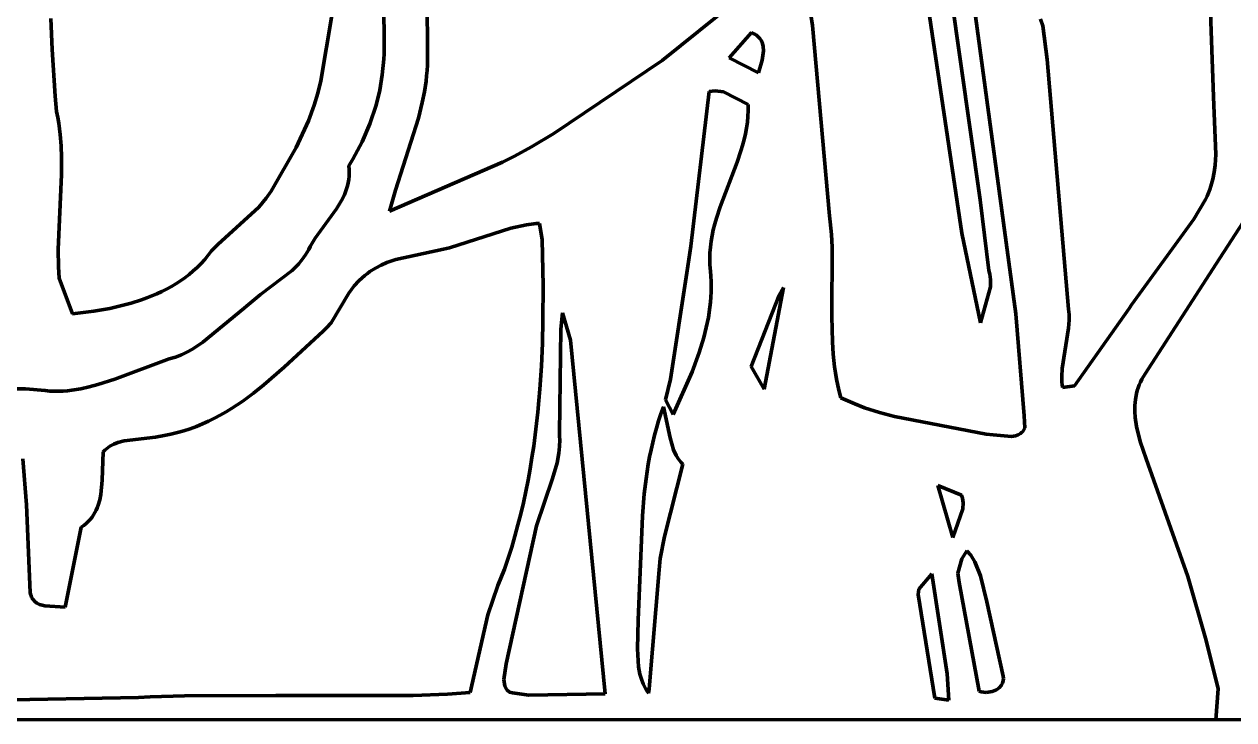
# Model space of a CAD drawing. Header units: millimetres. Extents: x 0 to 10.1, y 0 to 14.2.
# Drawn here: x 5.44 to 8.136, y 0 to 1.55 of the extents above; entities that cross this region are included whole.
import ezdxf

# ---------------------------------------------------------------- set-up
doc = ezdxf.new("R2010")
doc.units = ezdxf.units.MM
doc.layers.add('color#010101ff', color=7, linetype='CONTINUOUS', lineweight=100)
doc.layers.add('color#ffffffff', color=7, linetype='CONTINUOUS', lineweight=100)

msp = doc.modelspace()

# ---------------------------------------------------------------- linework, layer by layer
at = {"layer": 'color#010101ff'}
for p, q in [((7.5296, 1.0849), (7.3359, 2.3861)), ((7.1156, 2.085), (7.1965, 1.5477)), ((8.0906, 1.3883), (8.0754, 1.8191)), ((6.3373, 1.7637), (6.3387, 1.4716)), ((7.4965, 1.6815), (7.5707, 1.1592)), ((6.2421, 1.4847), (6.2414, 1.6165)), ((6.8614, 1.4693), (7.0247, 1.6004)), ((7.65, 0.9051), (7.5543, 1.6128)), ((6.1255, 1.5701), (6.1006, 1.4241)), ((5.5021, 1.494), (5.4993, 1.5634)), ((7.1965, 1.5477), (7.2349, 1.1235)), ((7.7047, 1.5615), (7.7105, 1.5469)), ((7.7105, 1.5469), (7.7198, 1.4714)), ((7.061, 1.5318), (7.0109, 1.4752)), ((7.0649, 1.53), (7.061, 1.5318)), ((7.0685, 1.528), (7.0649, 1.53)), ((7.0717, 1.5258), (7.0685, 1.528)), ((7.0745, 1.5235), (7.0717, 1.5258)), ((7.0771, 1.5211), (7.0745, 1.5235)), ((7.0793, 1.5185), (7.0771, 1.5211)), ((7.0829, 1.5131), (7.0793, 1.5185)), ((7.0854, 1.5072), (7.0829, 1.5131)), ((5.504, 1.4594), (5.5021, 1.494)), ((6.2411, 1.4727), (6.2421, 1.4847)), ((7.0848, 1.47), (7.0876, 1.491)), ((7.0869, 1.5009), (7.0854, 1.5072)), ((7.0876, 1.491), (7.0869, 1.5009)), ((5.5063, 1.4247), (5.504, 1.4594)), ((6.2378, 1.4379), (6.2411, 1.4727)), ((6.3384, 1.4594), (6.3377, 1.4473)), ((6.3387, 1.4716), (6.3384, 1.4594)), ((6.6204, 1.3067), (6.8614, 1.4693)), ((7.0109, 1.4752), (7.0766, 1.4421)), ((7.0766, 1.4421), (7.0848, 1.47)), ((7.7198, 1.4714), (7.7676, 0.9153)), ((6.2321, 1.4035), (6.2378, 1.4379)), ((6.3367, 1.4353), (6.3354, 1.4233)), ((6.3377, 1.4473), (6.3367, 1.4353)), ((5.5089, 1.3901), (5.5063, 1.4247)), ((6.1006, 1.4241), (6.0944, 1.3967)), ((6.2239, 1.3696), (6.2321, 1.4035)), ((6.3354, 1.4233), (6.3317, 1.3996)), ((5.5119, 1.3555), (5.5089, 1.3901)), ((6.0944, 1.3967), (6.0864, 1.3699)), ((6.327, 1.3761), (6.3183, 1.3411)), ((6.3317, 1.3996), (6.327, 1.3761)), ((6.9664, 1.4002), (6.9257, 1.0554)), ((6.9797, 1.4017), (6.9664, 1.4002)), ((6.9988, 1.3995), (6.9797, 1.4017)), ((7.0533, 1.3714), (6.9988, 1.3995)), ((8.0962, 1.2602), (8.0906, 1.3883)), ((5.5145, 1.3428), (5.5119, 1.3555)), ((6.0864, 1.3699), (6.0736, 1.3349)), ((6.2103, 1.3282), (6.2239, 1.3696)), ((7.0529, 1.3449), (7.0534, 1.3581)), ((7.0534, 1.3581), (7.0533, 1.3714)), ((5.5167, 1.3301), (5.5145, 1.3428)), ((5.5185, 1.3174), (5.5167, 1.3301)), ((6.0736, 1.3349), (6.0461, 1.2757)), ((6.1931, 1.288), (6.2103, 1.3282)), ((6.3183, 1.3411), (6.267, 1.1804)), ((7.0497, 1.3188), (7.0516, 1.3318)), ((7.0516, 1.3318), (7.0529, 1.3449)), ((5.52, 1.3046), (5.5185, 1.3174)), ((5.5221, 1.2791), (5.52, 1.3046)), ((6.5706, 1.2768), (6.6204, 1.3067)), ((7.0444, 1.2931), (7.0473, 1.3059)), ((7.0473, 1.3059), (7.0497, 1.3188)), ((5.523, 1.2536), (5.5221, 1.2791)), ((6.0461, 1.2757), (5.9901, 1.1786)), ((6.1726, 1.2495), (6.1931, 1.288)), ((6.5323, 1.256), (6.5706, 1.2768)), ((7.0288, 1.2427), (7.0373, 1.2678)), ((7.0373, 1.2678), (7.041, 1.2804)), ((7.041, 1.2804), (7.0444, 1.2931)), ((5.5229, 1.2152), (5.523, 1.2536)), ((6.1634, 1.2346), (6.1726, 1.2495)), ((6.2543, 1.134), (6.5062, 1.243)), ((6.5062, 1.243), (6.5323, 1.256)), ((6.9909, 1.143), (7.0288, 1.2427)), ((8.0945, 1.2363), (8.0962, 1.2602)), ((5.5157, 1.0484), (5.5229, 1.2152)), ((6.1641, 1.2267), (6.1634, 1.2346)), ((6.164, 1.2115), (6.1643, 1.219)), ((6.1643, 1.219), (6.1641, 1.2267)), ((8.0892, 1.205), (8.0923, 1.2206)), ((8.0923, 1.2206), (8.0945, 1.2363)), ((6.1584, 1.1833), (6.1604, 1.1901)), ((6.1604, 1.1901), (6.162, 1.1971)), ((6.162, 1.1971), (6.1632, 1.2042)), ((6.1632, 1.2042), (6.164, 1.2115)), ((8.0824, 1.1821), (8.0849, 1.1897)), ((8.0849, 1.1897), (8.0892, 1.205)), ((5.9791, 1.1623), (5.9624, 1.1424)), ((5.9901, 1.1786), (5.9791, 1.1623)), ((6.1471, 1.1573), (6.1533, 1.1701)), ((6.1533, 1.1701), (6.156, 1.1766)), ((6.156, 1.1766), (6.1584, 1.1833)), ((6.267, 1.1804), (6.2543, 1.134)), ((8.0467, 1.1156), (8.0727, 1.1597)), ((8.0727, 1.1597), (8.0763, 1.1671)), ((8.0763, 1.1671), (8.0795, 1.1745)), ((8.0795, 1.1745), (8.0824, 1.1821)), ((5.9624, 1.1424), (5.871, 1.0591)), ((6.0886, 1.0735), (6.1359, 1.1388)), ((6.1359, 1.1388), (6.1471, 1.1573)), ((6.9826, 1.1178), (6.9909, 1.143)), ((7.5707, 1.1592), (7.5902, 1.0017)), ((6.5808, 1.106), (6.5594, 1.1033)), ((6.588, 1.1065), (6.5808, 1.106)), ((6.594, 1.07), (6.588, 1.1065)), ((6.979, 1.1052), (6.9826, 1.1178)), ((7.2349, 1.1235), (7.2366, 1.1096)), ((7.2366, 1.1096), (7.239, 1.0817)), ((7.9082, 0.9252), (8.0467, 1.1156)), ((8.1647, 1.1216), (8.0968, 1.016)), ((6.5245, 1.0956), (6.3879, 1.0523)), ((6.5594, 1.1033), (6.5245, 1.0956)), ((6.9708, 1.0667), (6.973, 1.0796)), ((6.973, 1.0796), (6.9758, 1.0924)), ((6.9758, 1.0924), (6.979, 1.1052)), ((7.239, 1.0817), (7.2404, 1.0536)), ((7.5712, 0.8851), (7.5296, 1.0849)), ((5.871, 1.0591), (5.8575, 1.0451)), ((6.0739, 1.0486), (6.0773, 1.055)), ((6.0773, 1.055), (6.0886, 1.0735)), ((6.3879, 1.0523), (6.374, 1.0491)), ((6.5963, 0.9678), (6.594, 1.07)), ((6.9257, 1.0554), (6.9166, 0.9963)), ((6.9682, 1.0405), (6.9692, 1.0536)), ((6.9692, 1.0536), (6.9708, 1.0667)), ((7.2404, 1.0536), (7.2401, 0.8987)), ((5.5162, 1.0099), (5.5157, 1.0484)), ((5.8422, 1.0259), (5.834, 1.0169)), ((5.8501, 1.0353), (5.8422, 1.0259)), ((5.8575, 1.0451), (5.8501, 1.0353)), ((6.0508, 1.0153), (6.0594, 1.0256)), ((6.0594, 1.0256), (6.0671, 1.0367)), ((6.0671, 1.0367), (6.0706, 1.0425)), ((6.0706, 1.0425), (6.0739, 1.0486)), ((6.2683, 1.0262), (6.2481, 1.0191)), ((6.374, 1.0491), (6.2683, 1.0262)), ((6.9679, 1.0272), (6.9682, 1.0405)), ((6.9683, 1.0138), (6.9679, 1.0272)), ((5.5178, 0.9843), (5.5162, 1.0099)), ((5.8166, 1.0004), (5.8074, 0.9927)), ((5.8255, 1.0084), (5.8166, 1.0004)), ((5.834, 1.0169), (5.8255, 1.0084)), ((5.9666, 0.9478), (6.0367, 1.0011)), ((6.0367, 1.0011), (6.0508, 1.0153)), ((6.2105, 0.9991), (6.2046, 0.9948)), ((6.2225, 1.0068), (6.2105, 0.9991)), ((6.2351, 1.0134), (6.2225, 1.0068)), ((6.2481, 1.0191), (6.2351, 1.0134)), ((6.9696, 1.0003), (6.9683, 1.0138)), ((6.9705, 0.9886), (6.9696, 1.0003)), ((7.5902, 1.0017), (7.5923, 0.9935)), ((8.0968, 1.016), (7.9382, 0.7714)), ((5.5473, 0.9051), (5.5178, 0.9843)), ((5.778, 0.972), (5.7677, 0.9659)), ((5.788, 0.9785), (5.778, 0.972)), ((5.7978, 0.9854), (5.788, 0.9785)), ((5.8074, 0.9927), (5.7978, 0.9854)), ((6.1856, 0.9785), (6.1752, 0.9672)), ((6.1934, 0.9853), (6.1856, 0.9785)), ((6.1989, 0.9902), (6.1934, 0.9853)), ((6.2046, 0.9948), (6.1989, 0.9902)), ((6.9166, 0.9963), (6.8807, 0.7595)), ((6.971, 0.9769), (6.9705, 0.9886)), ((6.9712, 0.9653), (6.971, 0.9769)), ((7.5923, 0.9935), (7.5939, 0.9811)), ((7.5939, 0.9811), (7.5935, 0.9648)), ((5.7243, 0.9448), (5.713, 0.9403)), ((5.7354, 0.9495), (5.7243, 0.9448)), ((5.7463, 0.9546), (5.7354, 0.9495)), ((5.7571, 0.9601), (5.7463, 0.9546)), ((5.7677, 0.9659), (5.7571, 0.9601)), ((5.9352, 0.9222), (5.9666, 0.9478)), ((6.1635, 0.9506), (6.1239, 0.8849)), ((6.1752, 0.9672), (6.1635, 0.9506)), ((6.5961, 0.8908), (6.5963, 0.9678)), ((6.9703, 0.9422), (6.9709, 0.9537)), ((6.9709, 0.9537), (6.9712, 0.9653)), ((7.1226, 0.9461), (7.0605, 0.7873)), ((7.0894, 0.7371), (7.1319, 0.9635)), ((7.1319, 0.9635), (7.1226, 0.9461)), ((7.5935, 0.9648), (7.5712, 0.8851)), ((5.6307, 0.917), (5.5948, 0.9108)), ((5.6546, 0.9224), (5.6307, 0.917)), ((5.6782, 0.9287), (5.6546, 0.9224)), ((5.7015, 0.9361), (5.6782, 0.9287)), ((5.713, 0.9403), (5.7015, 0.9361)), ((5.838, 0.8415), (5.9303, 0.9176)), ((5.9303, 0.9176), (5.9352, 0.9222)), ((6.9648, 0.8967), (6.9682, 0.9194)), ((6.9682, 0.9194), (6.9694, 0.9308)), ((6.9694, 0.9308), (6.9703, 0.9422)), ((7.7807, 0.7444), (7.9024, 0.9168)), ((7.9024, 0.9168), (7.9082, 0.9252)), ((5.5591, 0.9063), (5.5473, 0.9051)), ((5.5948, 0.9108), (5.5591, 0.9063)), ((6.5948, 0.8395), (6.5961, 0.8908)), ((6.6394, 0.9074), (6.636, 0.8705)), ((6.6572, 0.8462), (6.6394, 0.9074)), ((6.9602, 0.8743), (6.9648, 0.8967)), ((7.2401, 0.8987), (7.2414, 0.8426)), ((7.6687, 0.6772), (7.65, 0.9051)), ((7.7676, 0.9153), (7.7688, 0.9031)), ((7.7689, 0.891), (7.7677, 0.8729)), ((7.7688, 0.9031), (7.7689, 0.891)), ((6.1064, 0.8663), (6.0192, 0.7858)), ((6.1139, 0.8734), (6.1064, 0.8663)), ((6.1239, 0.8849), (6.1139, 0.8734)), ((6.636, 0.8705), (6.6327, 0.639)), ((6.9546, 0.852), (6.9602, 0.8743)), ((7.7677, 0.8729), (7.7531, 0.7831)), ((5.8148, 0.826), (5.838, 0.8415)), ((6.5926, 0.7883), (6.5948, 0.8395)), ((6.735, 0.0579), (6.6572, 0.8462)), ((6.9445, 0.819), (6.9546, 0.852)), ((7.2414, 0.8426), (7.2432, 0.8146)), ((5.7769, 0.8082), (5.79, 0.8133)), ((5.79, 0.8133), (5.8026, 0.8192)), ((5.8026, 0.8192), (5.8148, 0.826)), ((6.9286, 0.7756), (6.9445, 0.819)), ((7.2432, 0.8146), (7.2461, 0.7868)), ((5.6417, 0.7596), (5.7631, 0.8042)), ((5.7631, 0.8042), (5.7769, 0.8082)), ((6.0192, 0.7858), (5.9739, 0.7466)), ((6.5893, 0.7371), (6.5926, 0.7883)), ((7.0605, 0.7873), (7.0894, 0.7371)), ((7.2461, 0.7868), (7.2481, 0.773)), ((7.7531, 0.7831), (7.7523, 0.765)), ((5.6039, 0.7471), (5.6417, 0.7596)), ((6.8807, 0.7595), (6.8692, 0.713)), ((6.8864, 0.6808), (6.9286, 0.7756)), ((7.2481, 0.773), (7.2504, 0.7592)), ((7.2504, 0.7592), (7.2531, 0.7454)), ((7.7523, 0.765), (7.7528, 0.7529)), ((7.9309, 0.7592), (7.9279, 0.7529)), ((7.9344, 0.7653), (7.9309, 0.7592)), ((7.9382, 0.7714), (7.9344, 0.7653)), ((5.3051, 0.7383), (5.4428, 0.7375)), ((5.4428, 0.7375), (5.4865, 0.7337)), ((5.4865, 0.7337), (5.4966, 0.7328)), ((5.4966, 0.7328), (5.5066, 0.7323)), ((5.5066, 0.7323), (5.5166, 0.7323)), ((5.5166, 0.7323), (5.5265, 0.7327)), ((5.5265, 0.7327), (5.5364, 0.7334)), ((5.5364, 0.7334), (5.5462, 0.7345)), ((5.5462, 0.7345), (5.5656, 0.7376)), ((5.5656, 0.7376), (5.5848, 0.7419)), ((5.5848, 0.7419), (5.6039, 0.7471)), ((5.9506, 0.728), (5.9267, 0.7104)), ((5.9739, 0.7466), (5.9506, 0.728)), ((6.5872, 0.7115), (6.5893, 0.7371)), ((7.2531, 0.7454), (7.2562, 0.7317)), ((7.2562, 0.7317), (7.2598, 0.718)), ((7.7528, 0.7529), (7.7544, 0.7407)), ((7.7544, 0.7407), (7.7807, 0.7444)), ((7.9208, 0.7338), (7.9192, 0.7273)), ((7.9228, 0.7402), (7.9208, 0.7338)), ((7.9252, 0.7466), (7.9228, 0.7402)), ((7.9279, 0.7529), (7.9252, 0.7466)), ((5.9145, 0.7021), (5.9021, 0.694)), ((5.9267, 0.7104), (5.9145, 0.7021)), ((6.5847, 0.686), (6.5872, 0.7115)), ((6.8692, 0.713), (6.8864, 0.6808)), ((7.2598, 0.718), (7.2703, 0.713)), ((7.2703, 0.713), (7.2915, 0.7039)), ((7.2915, 0.7039), (7.3131, 0.6957)), ((7.9167, 0.7141), (7.9155, 0.7008)), ((7.9192, 0.7273), (7.9167, 0.7141)), ((5.8768, 0.6789), (5.8639, 0.672)), ((5.8896, 0.6863), (5.8768, 0.6789)), ((5.9021, 0.694), (5.8896, 0.6863)), ((6.582, 0.6605), (6.5847, 0.686)), ((6.8591, 0.6821), (6.8539, 0.6662)), ((6.8648, 0.6979), (6.8591, 0.6821)), ((6.8795, 0.6287), (6.8648, 0.6979)), ((7.3131, 0.6957), (7.346, 0.6851)), ((7.346, 0.6851), (7.3794, 0.6761)), ((7.3794, 0.6761), (7.5841, 0.6368)), ((7.6705, 0.6509), (7.6687, 0.6772)), ((7.9155, 0.7008), (7.9153, 0.6873)), ((7.9153, 0.6873), (7.9161, 0.6738)), ((5.8098, 0.6487), (5.7957, 0.6441)), ((5.8237, 0.6538), (5.8098, 0.6487)), ((5.8373, 0.6594), (5.8237, 0.6538)), ((5.8507, 0.6655), (5.8373, 0.6594)), ((5.8639, 0.672), (5.8507, 0.6655)), ((6.5789, 0.6351), (6.582, 0.6605)), ((6.8491, 0.6503), (6.8447, 0.6343)), ((6.8539, 0.6662), (6.8491, 0.6503)), ((7.6669, 0.6448), (7.6688, 0.6477)), ((7.6688, 0.6477), (7.6705, 0.6509)), ((7.9161, 0.6738), (7.9189, 0.6535)), ((7.9189, 0.6535), (7.9269, 0.62)), ((5.6623, 0.6219), (5.6482, 0.6181)), ((5.7326, 0.6298), (5.6623, 0.6219)), ((5.7516, 0.6339), (5.7326, 0.6298)), ((5.7666, 0.6367), (5.7516, 0.6339)), ((5.7813, 0.6401), (5.7666, 0.6367)), ((5.7957, 0.6441), (5.7813, 0.6401)), ((6.5754, 0.6097), (6.5789, 0.6351)), ((6.6327, 0.639), (6.6332, 0.6315)), ((6.6335, 0.624), (6.6331, 0.6092)), ((6.6332, 0.6315), (6.6335, 0.624)), ((6.8447, 0.6343), (6.8407, 0.6182)), ((6.8872, 0.6019), (6.8795, 0.6287)), ((7.5841, 0.6368), (7.5995, 0.6348)), ((7.5995, 0.6348), (7.6401, 0.6311)), ((7.6401, 0.6311), (7.6494, 0.6328)), ((7.6494, 0.6328), (7.6551, 0.6349)), ((7.6551, 0.6349), (7.6603, 0.638)), ((7.6603, 0.638), (7.6627, 0.64)), ((7.6627, 0.64), (7.6649, 0.6422)), ((7.6649, 0.6422), (7.6669, 0.6448)), ((5.6158, 0.5973), (5.6134, 0.534)), ((5.6193, 0.601), (5.6158, 0.5973)), ((5.623, 0.6043), (5.6193, 0.601)), ((5.6269, 0.6073), (5.623, 0.6043)), ((5.6309, 0.61), (5.6269, 0.6073)), ((5.6393, 0.6145), (5.6309, 0.61)), ((5.6482, 0.6181), (5.6393, 0.6145)), ((6.5716, 0.5844), (6.5754, 0.6097)), ((6.6316, 0.5946), (6.6276, 0.573)), ((6.6331, 0.6092), (6.6316, 0.5946)), ((6.8371, 0.602), (6.8338, 0.5858)), ((6.8407, 0.6182), (6.8371, 0.602)), ((6.8932, 0.5892), (6.8872, 0.6019)), ((7.9269, 0.62), (7.9404, 0.5814)), ((5.4446, 0.4793), (5.4366, 0.5818)), ((6.5674, 0.5592), (6.5716, 0.5844)), ((6.6276, 0.573), (6.6176, 0.5376)), ((6.8308, 0.5696), (6.8258, 0.5369)), ((6.8338, 0.5858), (6.8308, 0.5696)), ((6.8667, 0.4085), (6.9077, 0.5697)), ((6.8982, 0.5811), (6.8932, 0.5892)), ((6.9042, 0.5734), (6.8982, 0.5811)), ((6.9077, 0.5697), (6.9042, 0.5734)), ((7.9404, 0.5814), (8.0333, 0.3194)), ((6.5628, 0.534), (6.5674, 0.5592)), ((5.6134, 0.534), (5.6105, 0.5023)), ((6.5578, 0.5089), (6.5628, 0.534)), ((6.6176, 0.5376), (6.582, 0.4326)), ((6.8258, 0.5369), (6.8218, 0.504)), ((7.4765, 0.5219), (7.5093, 0.4063)), ((7.5289, 0.5005), (7.4765, 0.5219)), ((5.6082, 0.4901), (5.6048, 0.4784)), ((5.6105, 0.5023), (5.6082, 0.4901)), ((6.5524, 0.4839), (6.5578, 0.5089)), ((6.8218, 0.504), (6.8176, 0.4544)), ((7.531, 0.4938), (7.5289, 0.5005)), ((7.5327, 0.4837), (7.531, 0.4938)), ((5.4532, 0.2839), (5.4446, 0.4793)), ((5.5975, 0.4617), (5.5944, 0.4565)), ((5.6003, 0.4671), (5.5975, 0.4617)), ((5.6027, 0.4727), (5.6003, 0.4671)), ((5.6048, 0.4784), (5.6027, 0.4727)), ((6.5403, 0.4342), (6.5466, 0.459)), ((6.5466, 0.459), (6.5524, 0.4839)), ((7.5093, 0.4063), (7.5322, 0.4704)), ((7.5322, 0.4704), (7.5327, 0.4837)), ((5.5725, 0.4334), (5.5667, 0.4294)), ((5.5778, 0.4376), (5.5725, 0.4334)), ((5.5826, 0.442), (5.5778, 0.4376)), ((5.587, 0.4466), (5.5826, 0.442)), ((5.5909, 0.4515), (5.587, 0.4466)), ((5.5944, 0.4565), (5.5909, 0.4515)), ((6.582, 0.4326), (6.5141, 0.1247)), ((6.5335, 0.4095), (6.5403, 0.4342)), ((6.8176, 0.4544), (6.8084, 0.222)), ((5.5667, 0.4294), (5.5312, 0.2509)), ((6.5263, 0.3849), (6.5335, 0.4095)), ((6.8576, 0.3595), (6.8667, 0.4085)), ((6.5186, 0.3605), (6.5263, 0.3849)), ((6.5104, 0.3361), (6.5186, 0.3605)), ((6.8552, 0.3346), (6.8576, 0.3595)), ((7.5295, 0.3587), (7.5207, 0.3268)), ((7.541, 0.3763), (7.5295, 0.3587)), ((7.5497, 0.3666), (7.541, 0.3763)), ((7.559, 0.3524), (7.5497, 0.3666)), ((7.5716, 0.3212), (7.559, 0.3524)), ((6.4951, 0.2996), (6.5104, 0.3361)), ((6.8329, 0.0691), (6.8552, 0.3346)), ((7.4626, 0.3252), (7.4337, 0.2914)), ((7.4971, 0.1027), (7.4626, 0.3252)), ((7.5207, 0.3268), (7.5235, 0.3058)), ((6.4735, 0.2339), (6.4951, 0.2996)), ((7.5235, 0.3058), (7.5682, 0.0636)), ((7.5854, 0.2631), (7.5716, 0.3212)), ((8.0333, 0.3194), (8.0746, 0.177)), ((5.454, 0.2801), (5.4532, 0.2839)), ((5.455, 0.2766), (5.454, 0.2801)), ((5.4563, 0.2735), (5.455, 0.2766)), ((5.4578, 0.2706), (5.4563, 0.2735)), ((5.4595, 0.268), (5.4578, 0.2706)), ((7.4337, 0.2914), (7.4326, 0.2794)), ((7.4326, 0.2794), (7.4694, 0.0485)), ((5.4635, 0.2635), (5.4595, 0.268)), ((5.4682, 0.2599), (5.4635, 0.2635)), ((5.4735, 0.2572), (5.4682, 0.2599)), ((5.4855, 0.2537), (5.4735, 0.2572)), ((5.5312, 0.2509), (5.4855, 0.2537)), ((7.6216, 0.0975), (7.5854, 0.2631)), ((6.434, 0.0605), (6.4735, 0.2339)), ((6.8084, 0.222), (6.807, 0.1585)), ((8.0746, 0.177), (8.1008, 0.0689)), ((6.807, 0.1585), (6.809, 0.1181)), ((6.5141, 0.1247), (6.5088, 0.0902)), ((6.809, 0.1181), (6.8122, 0.1014)), ((6.5088, 0.0902), (6.5112, 0.0749)), ((6.8122, 0.1014), (6.8154, 0.0905)), ((6.8154, 0.0905), (6.8195, 0.0799)), ((7.5005, 0.044), (7.4971, 0.1027)), ((7.618, 0.0773), (7.6204, 0.0816)), ((7.6204, 0.0816), (7.6218, 0.0865)), ((7.6223, 0.0918), (7.6216, 0.0975)), ((7.6218, 0.0865), (7.6223, 0.0918)), ((5.7967, 0.0535), (6.0008, 0.054)), ((6.0008, 0.054), (6.3068, 0.0544)), ((6.3068, 0.0544), (6.3832, 0.0574)), ((6.3832, 0.0574), (6.434, 0.0605)), ((6.5112, 0.0749), (6.5158, 0.0669)), ((6.5158, 0.0669), (6.5212, 0.0615)), ((6.5212, 0.0615), (6.5284, 0.06)), ((6.5284, 0.06), (6.5649, 0.0549)), ((6.5649, 0.0549), (6.735, 0.0579)), ((6.8195, 0.0799), (6.8248, 0.0696)), ((6.8248, 0.0696), (6.8279, 0.0646)), ((6.8279, 0.0646), (6.8313, 0.0597)), ((6.8313, 0.0597), (6.8329, 0.0691)), ((7.5682, 0.0636), (7.573, 0.0621)), ((7.573, 0.0621), (7.5836, 0.0609)), ((7.5836, 0.0609), (7.597, 0.0629)), ((7.597, 0.0629), (7.6069, 0.0671)), ((7.6069, 0.0671), (7.6131, 0.0716)), ((7.6131, 0.0716), (7.618, 0.0773)), ((8.1008, 0.0689), (8.0956, 0)), ((4.9993, 0.0366), (5.6948, 0.0498)), ((5.6948, 0.0498), (5.7203, 0.051)), ((5.7203, 0.051), (5.7967, 0.0535)), ((7.4694, 0.0485), (7.5005, 0.044)), ((8.0956, 0), (2.7683, 0))]:
    msp.add_line(p, q, dxfattribs=at)
at = {"layer": 'color#ffffffff'}
for p, q in [((7.3359, 2.3861), (7.5296, 1.0849)), ((7.1965, 1.5477), (7.1156, 2.085)), ((8.0754, 1.8191), (8.0906, 1.3883)), ((6.3387, 1.4716), (6.3373, 1.7637)), ((7.5707, 1.1592), (7.4965, 1.6815)), ((6.2414, 1.6165), (6.2421, 1.4847)), ((7.0247, 1.6004), (6.8614, 1.4693)), ((7.5543, 1.6128), (7.65, 0.9051)), ((6.1006, 1.4241), (6.1255, 1.5701)), ((5.4993, 1.5634), (5.5021, 1.494)), ((7.2349, 1.1235), (7.1965, 1.5477)), ((7.7105, 1.5469), (7.7047, 1.5615)), ((7.7198, 1.4714), (7.7105, 1.5469)), ((7.0109, 1.4752), (7.061, 1.5318)), ((7.061, 1.5318), (7.0649, 1.53)), ((7.0649, 1.53), (7.0685, 1.528)), ((7.0685, 1.528), (7.0717, 1.5258)), ((7.0717, 1.5258), (7.0745, 1.5235)), ((7.0745, 1.5235), (7.0771, 1.5211)), ((7.0771, 1.5211), (7.0793, 1.5185)), ((7.0793, 1.5185), (7.0829, 1.5131)), ((7.0829, 1.5131), (7.0854, 1.5072)), ((5.5021, 1.494), (5.504, 1.4594)), ((6.2421, 1.4847), (6.2411, 1.4727)), ((7.0876, 1.491), (7.0848, 1.47)), ((7.0854, 1.5072), (7.0869, 1.5009)), ((7.0869, 1.5009), (7.0876, 1.491)), ((5.504, 1.4594), (5.5063, 1.4247)), ((6.2411, 1.4727), (6.2378, 1.4379)), ((6.3377, 1.4473), (6.3384, 1.4594)), ((6.3384, 1.4594), (6.3387, 1.4716)), ((6.8614, 1.4693), (6.6204, 1.3067)), ((7.0766, 1.4421), (7.0109, 1.4752)), ((7.0848, 1.47), (7.0766, 1.4421)), ((7.7676, 0.9153), (7.7198, 1.4714)), ((6.2378, 1.4379), (6.2321, 1.4035)), ((6.3354, 1.4233), (6.3367, 1.4353)), ((6.3367, 1.4353), (6.3377, 1.4473)), ((5.5063, 1.4247), (5.5089, 1.3901)), ((6.0944, 1.3967), (6.1006, 1.4241)), ((6.2321, 1.4035), (6.2239, 1.3696)), ((6.3317, 1.3996), (6.3354, 1.4233)), ((5.5089, 1.3901), (5.5119, 1.3555)), ((6.0864, 1.3699), (6.0944, 1.3967)), ((6.3183, 1.3411), (6.327, 1.3761)), ((6.327, 1.3761), (6.3317, 1.3996)), ((6.9257, 1.0554), (6.9664, 1.4002)), ((6.9664, 1.4002), (6.9797, 1.4017)), ((6.9797, 1.4017), (6.9988, 1.3995)), ((6.9988, 1.3995), (7.0533, 1.3714)), ((8.0906, 1.3883), (8.0962, 1.2602)), ((5.5119, 1.3555), (5.5145, 1.3428)), ((6.0736, 1.3349), (6.0864, 1.3699)), ((6.2239, 1.3696), (6.2103, 1.3282)), ((7.0534, 1.3581), (7.0529, 1.3449)), ((7.0533, 1.3714), (7.0534, 1.3581)), ((5.5145, 1.3428), (5.5167, 1.3301)), ((5.5167, 1.3301), (5.5185, 1.3174)), ((6.0461, 1.2757), (6.0736, 1.3349)), ((6.2103, 1.3282), (6.1931, 1.288)), ((6.267, 1.1804), (6.3183, 1.3411)), ((7.0516, 1.3318), (7.0497, 1.3188)), ((7.0529, 1.3449), (7.0516, 1.3318)), ((5.5185, 1.3174), (5.52, 1.3046)), ((5.52, 1.3046), (5.5221, 1.2791)), ((6.6204, 1.3067), (6.5706, 1.2768)), ((7.0473, 1.3059), (7.0444, 1.2931)), ((7.0497, 1.3188), (7.0473, 1.3059)), ((5.5221, 1.2791), (5.523, 1.2536)), ((5.9901, 1.1786), (6.0461, 1.2757)), ((6.1931, 1.288), (6.1726, 1.2495)), ((6.5706, 1.2768), (6.5323, 1.256)), ((7.0373, 1.2678), (7.0288, 1.2427)), ((7.041, 1.2804), (7.0373, 1.2678)), ((7.0444, 1.2931), (7.041, 1.2804)), ((5.523, 1.2536), (5.5229, 1.2152)), ((6.1726, 1.2495), (6.1634, 1.2346)), ((6.5062, 1.243), (6.2543, 1.134)), ((6.5323, 1.256), (6.5062, 1.243)), ((7.0288, 1.2427), (6.9909, 1.143)), ((8.0962, 1.2602), (8.0945, 1.2363)), ((5.5229, 1.2152), (5.5157, 1.0484)), ((6.1634, 1.2346), (6.1641, 1.2267)), ((6.1643, 1.219), (6.164, 1.2115)), ((6.1641, 1.2267), (6.1643, 1.219)), ((8.0923, 1.2206), (8.0892, 1.205)), ((8.0945, 1.2363), (8.0923, 1.2206)), ((6.1604, 1.1901), (6.1584, 1.1833)), ((6.162, 1.1971), (6.1604, 1.1901)), ((6.1632, 1.2042), (6.162, 1.1971)), ((6.164, 1.2115), (6.1632, 1.2042)), ((8.0849, 1.1897), (8.0824, 1.1821)), ((8.0892, 1.205), (8.0849, 1.1897)), ((5.9624, 1.1424), (5.9791, 1.1623)), ((5.9791, 1.1623), (5.9901, 1.1786)), ((6.1533, 1.1701), (6.1471, 1.1573)), ((6.156, 1.1766), (6.1533, 1.1701)), ((6.1584, 1.1833), (6.156, 1.1766)), ((6.2543, 1.134), (6.267, 1.1804)), ((8.0727, 1.1597), (8.0467, 1.1156)), ((8.0763, 1.1671), (8.0727, 1.1597)), ((8.0795, 1.1745), (8.0763, 1.1671)), ((8.0824, 1.1821), (8.0795, 1.1745)), ((5.871, 1.0591), (5.9624, 1.1424)), ((6.1359, 1.1388), (6.0886, 1.0735)), ((6.1471, 1.1573), (6.1359, 1.1388)), ((6.9909, 1.143), (6.9826, 1.1178)), ((7.5902, 1.0017), (7.5707, 1.1592)), ((6.5594, 1.1033), (6.5808, 1.106)), ((6.5808, 1.106), (6.588, 1.1065)), ((6.588, 1.1065), (6.594, 1.07)), ((6.9826, 1.1178), (6.979, 1.1052)), ((7.2366, 1.1096), (7.2349, 1.1235)), ((7.239, 1.0817), (7.2366, 1.1096)), ((8.0467, 1.1156), (7.9082, 0.9252)), ((8.0968, 1.016), (8.1647, 1.1216)), ((6.3879, 1.0523), (6.5245, 1.0956)), ((6.5245, 1.0956), (6.5594, 1.1033)), ((6.973, 1.0796), (6.9708, 1.0667)), ((6.9758, 1.0924), (6.973, 1.0796)), ((6.979, 1.1052), (6.9758, 1.0924)), ((7.2404, 1.0536), (7.239, 1.0817)), ((7.5296, 1.0849), (7.5712, 0.8851)), ((5.8575, 1.0451), (5.871, 1.0591)), ((6.0773, 1.055), (6.0739, 1.0486)), ((6.0886, 1.0735), (6.0773, 1.055)), ((6.374, 1.0491), (6.3879, 1.0523)), ((6.594, 1.07), (6.5963, 0.9678)), ((6.9166, 0.9963), (6.9257, 1.0554)), ((6.9692, 1.0536), (6.9682, 1.0405)), ((6.9708, 1.0667), (6.9692, 1.0536)), ((7.2401, 0.8987), (7.2404, 1.0536)), ((5.5157, 1.0484), (5.5162, 1.0099)), ((5.834, 1.0169), (5.8422, 1.0259)), ((5.8422, 1.0259), (5.8501, 1.0353)), ((5.8501, 1.0353), (5.8575, 1.0451)), ((6.0594, 1.0256), (6.0508, 1.0153)), ((6.0671, 1.0367), (6.0594, 1.0256)), ((6.0706, 1.0425), (6.0671, 1.0367)), ((6.0739, 1.0486), (6.0706, 1.0425)), ((6.2481, 1.0191), (6.2683, 1.0262)), ((6.2683, 1.0262), (6.374, 1.0491)), ((6.9682, 1.0405), (6.9679, 1.0272)), ((6.9679, 1.0272), (6.9683, 1.0138)), ((5.5162, 1.0099), (5.5178, 0.9843)), ((5.8074, 0.9927), (5.8166, 1.0004)), ((5.8166, 1.0004), (5.8255, 1.0084)), ((5.8255, 1.0084), (5.834, 1.0169)), ((6.0367, 1.0011), (5.9666, 0.9478)), ((6.0508, 1.0153), (6.0367, 1.0011)), ((6.2046, 0.9948), (6.2105, 0.9991)), ((6.2105, 0.9991), (6.2225, 1.0068)), ((6.2225, 1.0068), (6.2351, 1.0134)), ((6.2351, 1.0134), (6.2481, 1.0191)), ((6.9683, 1.0138), (6.9696, 1.0003)), ((6.9696, 1.0003), (6.9705, 0.9886)), ((7.5923, 0.9935), (7.5902, 1.0017)), ((7.9382, 0.7714), (8.0968, 1.016)), ((5.5178, 0.9843), (5.5473, 0.9051)), ((5.7677, 0.9659), (5.778, 0.972)), ((5.778, 0.972), (5.788, 0.9785)), ((5.788, 0.9785), (5.7978, 0.9854)), ((5.7978, 0.9854), (5.8074, 0.9927)), ((6.1752, 0.9672), (6.1856, 0.9785)), ((6.1856, 0.9785), (6.1934, 0.9853)), ((6.1934, 0.9853), (6.1989, 0.9902)), ((6.1989, 0.9902), (6.2046, 0.9948)), ((6.8807, 0.7595), (6.9166, 0.9963)), ((6.9705, 0.9886), (6.971, 0.9769)), ((6.971, 0.9769), (6.9712, 0.9653)), ((7.5939, 0.9811), (7.5923, 0.9935)), ((7.5935, 0.9648), (7.5939, 0.9811)), ((5.713, 0.9403), (5.7243, 0.9448)), ((5.7243, 0.9448), (5.7354, 0.9495)), ((5.7354, 0.9495), (5.7463, 0.9546)), ((5.7463, 0.9546), (5.7571, 0.9601)), ((5.7571, 0.9601), (5.7677, 0.9659)), ((5.9666, 0.9478), (5.9352, 0.9222)), ((6.1239, 0.8849), (6.1635, 0.9506)), ((6.1635, 0.9506), (6.1752, 0.9672)), ((6.5963, 0.9678), (6.5961, 0.8908)), ((6.9709, 0.9537), (6.9703, 0.9422)), ((6.9712, 0.9653), (6.9709, 0.9537)), ((7.0605, 0.7873), (7.1226, 0.9461)), ((7.1319, 0.9635), (7.0894, 0.7371)), ((7.1226, 0.9461), (7.1319, 0.9635)), ((7.5712, 0.8851), (7.5935, 0.9648)), ((5.5948, 0.9108), (5.6307, 0.917)), ((5.6307, 0.917), (5.6546, 0.9224)), ((5.6546, 0.9224), (5.6782, 0.9287)), ((5.6782, 0.9287), (5.7015, 0.9361)), ((5.7015, 0.9361), (5.713, 0.9403)), ((5.9303, 0.9176), (5.838, 0.8415)), ((5.9352, 0.9222), (5.9303, 0.9176)), ((6.9682, 0.9194), (6.9648, 0.8967)), ((6.9694, 0.9308), (6.9682, 0.9194)), ((6.9703, 0.9422), (6.9694, 0.9308)), ((7.9024, 0.9168), (7.7807, 0.7444)), ((7.9082, 0.9252), (7.9024, 0.9168)), ((5.5473, 0.9051), (5.5591, 0.9063)), ((5.5591, 0.9063), (5.5948, 0.9108)), ((6.5961, 0.8908), (6.5948, 0.8395)), ((6.636, 0.8705), (6.6394, 0.9074)), ((6.6394, 0.9074), (6.6572, 0.8462)), ((6.9648, 0.8967), (6.9602, 0.8743)), ((7.2414, 0.8426), (7.2401, 0.8987)), ((7.65, 0.9051), (7.6687, 0.6772)), ((7.7688, 0.9031), (7.7676, 0.9153)), ((7.7677, 0.8729), (7.7689, 0.891)), ((7.7689, 0.891), (7.7688, 0.9031)), ((6.0192, 0.7858), (6.1064, 0.8663)), ((6.1064, 0.8663), (6.1139, 0.8734)), ((6.1139, 0.8734), (6.1239, 0.8849)), ((6.6327, 0.639), (6.636, 0.8705)), ((6.9602, 0.8743), (6.9546, 0.852)), ((7.7531, 0.7831), (7.7677, 0.8729)), ((5.838, 0.8415), (5.8148, 0.826)), ((6.5948, 0.8395), (6.5926, 0.7883)), ((6.6572, 0.8462), (6.735, 0.0579)), ((6.9546, 0.852), (6.9445, 0.819)), ((7.2432, 0.8146), (7.2414, 0.8426)), ((5.79, 0.8133), (5.7769, 0.8082)), ((5.8026, 0.8192), (5.79, 0.8133)), ((5.8148, 0.826), (5.8026, 0.8192)), ((6.9445, 0.819), (6.9286, 0.7756)), ((7.2461, 0.7868), (7.2432, 0.8146)), ((5.7631, 0.8042), (5.6417, 0.7596)), ((5.7769, 0.8082), (5.7631, 0.8042)), ((5.9739, 0.7466), (6.0192, 0.7858)), ((6.5926, 0.7883), (6.5893, 0.7371)), ((7.0894, 0.7371), (7.0605, 0.7873)), ((7.2481, 0.773), (7.2461, 0.7868)), ((7.7523, 0.765), (7.7531, 0.7831)), ((5.6417, 0.7596), (5.6039, 0.7471)), ((6.8692, 0.713), (6.8807, 0.7595)), ((6.9286, 0.7756), (6.8864, 0.6808)), ((7.2504, 0.7592), (7.2481, 0.773)), ((7.2531, 0.7454), (7.2504, 0.7592)), ((7.7528, 0.7529), (7.7523, 0.765)), ((7.9279, 0.7529), (7.9309, 0.7592)), ((7.9309, 0.7592), (7.9344, 0.7653)), ((7.9344, 0.7653), (7.9382, 0.7714)), ((5.4428, 0.7375), (5.3051, 0.7383)), ((5.4865, 0.7337), (5.4428, 0.7375)), ((5.4966, 0.7328), (5.4865, 0.7337)), ((5.5066, 0.7323), (5.4966, 0.7328)), ((5.5166, 0.7323), (5.5066, 0.7323)), ((5.5265, 0.7327), (5.5166, 0.7323)), ((5.5364, 0.7334), (5.5265, 0.7327)), ((5.5462, 0.7345), (5.5364, 0.7334)), ((5.5656, 0.7376), (5.5462, 0.7345)), ((5.5848, 0.7419), (5.5656, 0.7376)), ((5.6039, 0.7471), (5.5848, 0.7419)), ((5.9267, 0.7104), (5.9506, 0.728)), ((5.9506, 0.728), (5.9739, 0.7466)), ((6.5893, 0.7371), (6.5872, 0.7115)), ((7.2562, 0.7317), (7.2531, 0.7454)), ((7.2598, 0.718), (7.2562, 0.7317)), ((7.7544, 0.7407), (7.7528, 0.7529)), ((7.7807, 0.7444), (7.7544, 0.7407)), ((7.9192, 0.7273), (7.9208, 0.7338)), ((7.9208, 0.7338), (7.9228, 0.7402)), ((7.9228, 0.7402), (7.9252, 0.7466)), ((7.9252, 0.7466), (7.9279, 0.7529)), ((5.9021, 0.694), (5.9145, 0.7021)), ((5.9145, 0.7021), (5.9267, 0.7104)), ((6.5872, 0.7115), (6.5847, 0.686)), ((6.8864, 0.6808), (6.8692, 0.713)), ((7.2703, 0.713), (7.2598, 0.718)), ((7.2915, 0.7039), (7.2703, 0.713)), ((7.3131, 0.6957), (7.2915, 0.7039)), ((7.9155, 0.7008), (7.9167, 0.7141)), ((7.9167, 0.7141), (7.9192, 0.7273)), ((5.8639, 0.672), (5.8768, 0.6789)), ((5.8768, 0.6789), (5.8896, 0.6863)), ((5.8896, 0.6863), (5.9021, 0.694)), ((6.5847, 0.686), (6.582, 0.6605)), ((6.8539, 0.6662), (6.8591, 0.6821)), ((6.8591, 0.6821), (6.8648, 0.6979)), ((6.8648, 0.6979), (6.8795, 0.6287)), ((7.346, 0.6851), (7.3131, 0.6957)), ((7.3794, 0.6761), (7.346, 0.6851)), ((7.5841, 0.6368), (7.3794, 0.6761)), ((7.6687, 0.6772), (7.6705, 0.6509)), ((7.9153, 0.6873), (7.9155, 0.7008)), ((7.9161, 0.6738), (7.9153, 0.6873)), ((5.7957, 0.6441), (5.8098, 0.6487)), ((5.8098, 0.6487), (5.8237, 0.6538)), ((5.8237, 0.6538), (5.8373, 0.6594)), ((5.8373, 0.6594), (5.8507, 0.6655)), ((5.8507, 0.6655), (5.8639, 0.672)), ((6.582, 0.6605), (6.5789, 0.6351)), ((6.8447, 0.6343), (6.8491, 0.6503)), ((6.8491, 0.6503), (6.8539, 0.6662)), ((7.6688, 0.6477), (7.6669, 0.6448)), ((7.6705, 0.6509), (7.6688, 0.6477)), ((7.9189, 0.6535), (7.9161, 0.6738)), ((7.9269, 0.62), (7.9189, 0.6535)), ((5.6482, 0.6181), (5.6623, 0.6219)), ((5.6623, 0.6219), (5.7326, 0.6298)), ((5.7326, 0.6298), (5.7516, 0.6339)), ((5.7516, 0.6339), (5.7666, 0.6367)), ((5.7666, 0.6367), (5.7813, 0.6401)), ((5.7813, 0.6401), (5.7957, 0.6441)), ((6.5789, 0.6351), (6.5754, 0.6097)), ((6.6332, 0.6315), (6.6327, 0.639)), ((6.6331, 0.6092), (6.6335, 0.624)), ((6.6335, 0.624), (6.6332, 0.6315)), ((6.8407, 0.6182), (6.8447, 0.6343)), ((6.8795, 0.6287), (6.8872, 0.6019)), ((7.5995, 0.6348), (7.5841, 0.6368)), ((7.6401, 0.6311), (7.5995, 0.6348)), ((7.6494, 0.6328), (7.6401, 0.6311)), ((7.6551, 0.6349), (7.6494, 0.6328)), ((7.6603, 0.638), (7.6551, 0.6349)), ((7.6627, 0.64), (7.6603, 0.638)), ((7.6649, 0.6422), (7.6627, 0.64)), ((7.6669, 0.6448), (7.6649, 0.6422)), ((5.6134, 0.534), (5.6158, 0.5973)), ((5.6158, 0.5973), (5.6193, 0.601)), ((5.6193, 0.601), (5.623, 0.6043)), ((5.623, 0.6043), (5.6269, 0.6073)), ((5.6269, 0.6073), (5.6309, 0.61)), ((5.6309, 0.61), (5.6393, 0.6145)), ((5.6393, 0.6145), (5.6482, 0.6181)), ((6.5754, 0.6097), (6.5716, 0.5844)), ((6.6276, 0.573), (6.6316, 0.5946)), ((6.6316, 0.5946), (6.6331, 0.6092)), ((6.8338, 0.5858), (6.8371, 0.602)), ((6.8371, 0.602), (6.8407, 0.6182)), ((6.8872, 0.6019), (6.8932, 0.5892)), ((7.9404, 0.5814), (7.9269, 0.62)), ((5.4366, 0.5818), (5.4446, 0.4793)), ((6.5716, 0.5844), (6.5674, 0.5592)), ((6.6176, 0.5376), (6.6276, 0.573)), ((6.8258, 0.5369), (6.8308, 0.5696)), ((6.8308, 0.5696), (6.8338, 0.5858)), ((6.9077, 0.5697), (6.8667, 0.4085)), ((6.8932, 0.5892), (6.8982, 0.5811)), ((6.8982, 0.5811), (6.9042, 0.5734)), ((6.9042, 0.5734), (6.9077, 0.5697)), ((8.0333, 0.3194), (7.9404, 0.5814)), ((6.5674, 0.5592), (6.5628, 0.534)), ((5.6105, 0.5023), (5.6134, 0.534)), ((6.5628, 0.534), (6.5578, 0.5089)), ((6.582, 0.4326), (6.6176, 0.5376)), ((6.8218, 0.504), (6.8258, 0.5369)), ((7.4765, 0.5219), (7.5289, 0.5005)), ((7.5093, 0.4063), (7.4765, 0.5219)), ((5.6048, 0.4784), (5.6082, 0.4901)), ((5.6082, 0.4901), (5.6105, 0.5023)), ((6.5578, 0.5089), (6.5524, 0.4839)), ((6.8176, 0.4544), (6.8218, 0.504)), ((7.5289, 0.5005), (7.531, 0.4938)), ((7.531, 0.4938), (7.5327, 0.4837)), ((5.4446, 0.4793), (5.4532, 0.2839)), ((5.5944, 0.4565), (5.5975, 0.4617)), ((5.5975, 0.4617), (5.6003, 0.4671)), ((5.6003, 0.4671), (5.6027, 0.4727)), ((5.6027, 0.4727), (5.6048, 0.4784)), ((6.5466, 0.459), (6.5403, 0.4342)), ((6.5524, 0.4839), (6.5466, 0.459)), ((7.5322, 0.4704), (7.5093, 0.4063)), ((7.5327, 0.4837), (7.5322, 0.4704)), ((5.5667, 0.4294), (5.5725, 0.4334)), ((5.5725, 0.4334), (5.5778, 0.4376)), ((5.5778, 0.4376), (5.5826, 0.442)), ((5.5826, 0.442), (5.587, 0.4466)), ((5.587, 0.4466), (5.5909, 0.4515)), ((5.5909, 0.4515), (5.5944, 0.4565)), ((6.5141, 0.1247), (6.582, 0.4326)), ((6.5403, 0.4342), (6.5335, 0.4095)), ((6.8084, 0.222), (6.8176, 0.4544)), ((5.5312, 0.2509), (5.5667, 0.4294)), ((6.5335, 0.4095), (6.5263, 0.3849)), ((6.8667, 0.4085), (6.8576, 0.3595)), ((6.5263, 0.3849), (6.5186, 0.3605)), ((6.5186, 0.3605), (6.5104, 0.3361)), ((6.8576, 0.3595), (6.8552, 0.3346)), ((7.5207, 0.3268), (7.5295, 0.3587)), ((7.5295, 0.3587), (7.541, 0.3763)), ((7.541, 0.3763), (7.5497, 0.3666)), ((7.5497, 0.3666), (7.559, 0.3524)), ((7.559, 0.3524), (7.5716, 0.3212)), ((6.5104, 0.3361), (6.4951, 0.2996)), ((6.8552, 0.3346), (6.8329, 0.0691)), ((7.4337, 0.2914), (7.4626, 0.3252)), ((7.4626, 0.3252), (7.4971, 0.1027)), ((7.5235, 0.3058), (7.5207, 0.3268)), ((6.4951, 0.2996), (6.4735, 0.2339)), ((7.5682, 0.0636), (7.5235, 0.3058)), ((7.5716, 0.3212), (7.5854, 0.2631)), ((8.0746, 0.177), (8.0333, 0.3194)), ((5.4532, 0.2839), (5.454, 0.2801)), ((5.454, 0.2801), (5.455, 0.2766)), ((5.455, 0.2766), (5.4563, 0.2735)), ((5.4563, 0.2735), (5.4578, 0.2706)), ((5.4578, 0.2706), (5.4595, 0.268)), ((7.4326, 0.2794), (7.4337, 0.2914)), ((7.4694, 0.0485), (7.4326, 0.2794)), ((5.4595, 0.268), (5.4635, 0.2635)), ((5.4635, 0.2635), (5.4682, 0.2599)), ((5.4682, 0.2599), (5.4735, 0.2572)), ((5.4735, 0.2572), (5.4855, 0.2537)), ((5.4855, 0.2537), (5.5312, 0.2509)), ((7.5854, 0.2631), (7.6216, 0.0975)), ((6.4735, 0.2339), (6.434, 0.0605)), ((6.807, 0.1585), (6.8084, 0.222)), ((8.1008, 0.0689), (8.0746, 0.177)), ((6.809, 0.1181), (6.807, 0.1585)), ((6.5088, 0.0902), (6.5141, 0.1247)), ((6.8122, 0.1014), (6.809, 0.1181)), ((6.5112, 0.0749), (6.5088, 0.0902)), ((6.8154, 0.0905), (6.8122, 0.1014)), ((6.8195, 0.0799), (6.8154, 0.0905)), ((7.4971, 0.1027), (7.5005, 0.044)), ((7.6204, 0.0816), (7.618, 0.0773)), ((7.6218, 0.0865), (7.6204, 0.0816)), ((7.6216, 0.0975), (7.6223, 0.0918)), ((7.6223, 0.0918), (7.6218, 0.0865)), ((6.0008, 0.054), (5.7967, 0.0535)), ((6.3068, 0.0544), (6.0008, 0.054)), ((6.3832, 0.0574), (6.3068, 0.0544)), ((6.434, 0.0605), (6.3832, 0.0574)), ((6.5158, 0.0669), (6.5112, 0.0749)), ((6.5212, 0.0615), (6.5158, 0.0669)), ((6.5284, 0.06), (6.5212, 0.0615)), ((6.5649, 0.0549), (6.5284, 0.06)), ((6.735, 0.0579), (6.5649, 0.0549)), ((6.8248, 0.0696), (6.8195, 0.0799)), ((6.8279, 0.0646), (6.8248, 0.0696)), ((6.8313, 0.0597), (6.8279, 0.0646)), ((6.8329, 0.0691), (6.8313, 0.0597)), ((7.573, 0.0621), (7.5682, 0.0636)), ((7.5836, 0.0609), (7.573, 0.0621)), ((7.597, 0.0629), (7.5836, 0.0609)), ((7.6069, 0.0671), (7.597, 0.0629)), ((7.6131, 0.0716), (7.6069, 0.0671)), ((7.618, 0.0773), (7.6131, 0.0716)), ((8.0956, 0), (8.1008, 0.0689)), ((5.6948, 0.0498), (4.9993, 0.0366)), ((5.7203, 0.051), (5.6948, 0.0498)), ((5.7967, 0.0535), (5.7203, 0.051)), ((7.5005, 0.044), (7.4694, 0.0485)), ((10.0556, 0), (8.0956, 0))]:
    msp.add_line(p, q, dxfattribs=at)

doc.saveas('drawing.dxf')
